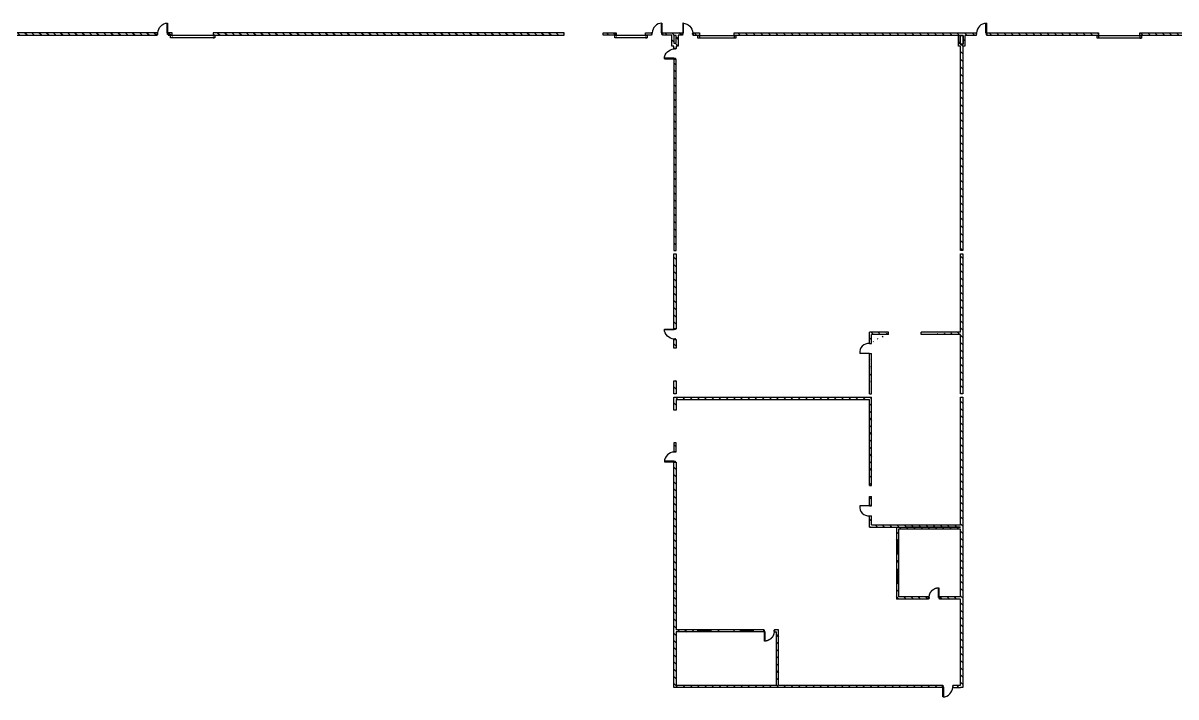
# Model space of a CAD drawing. Header units: inches. Extents: x -233729 to 737493, y -275239 to 196021.
# Drawn here: x -117448 to -9603, y -134559 to -71530 of the extents above; entities that cross this region are included whole.
import ezdxf

# ---------------------------------------------------------------- set-up
doc = ezdxf.new("R2010")
doc.units = ezdxf.units.IN
doc.header["$MEASUREMENT"] = 0
doc.linetypes.add('HIDDEN', pattern=[0.3, 0.2, -0.1])
doc.layers.add('_FL_FAC_WALLS', color=252, linetype='Continuous')
pattern_1 = [(135, (830121.37, -1192416.37), (-336.7596, -336.7596), [])]
pattern_2 = [(135, (830121.37, -942416.37), (-336.7596, -336.7596), [])]

# ---------------------------------------------------------------- blocks, each defined once
blk = doc.blocks.new('*U155')
at = {"color": 0}
for points in [[(1165, 896), (1165, 845), (250, 845), (250, 896)], [(1216, 896), (1165, 896), (1165, 947), (1317, 947), (1317, 896), (1279, 896), (1279, 880), (1216, 880)], [(1216, -19), (1165, -19), (1165, -69), (1317, -69), (1317, -19), (1279, -19), (1279, -3), (1216, -3)]]:
    blk.add_lwpolyline(points, close=True, dxfattribs=at)
blk.add_arc((1201, 932), 951, 182.19014, 267.80986, dxfattribs=at)
blk = doc.blocks.new('*U143')
at = {"color": 0}
for points in [[(1266, 896), (1317, 896), (1317, 947), (1165, 947), (1165, 896), (1203, 896), (1203, 880), (1266, 880)], [(1317, -19), (1317, 32), (2232, 32), (2232, -19)], [(1266, -19), (1317, -19), (1317, -69), (1165, -69), (1165, -19), (1203, -19), (1203, -3), (1266, -3)]]:
    blk.add_lwpolyline(points, close=True, dxfattribs=at)
blk.add_arc((1281, -55), 951, 2.19014, 87.80986, dxfattribs=at)
blk = doc.blocks.new('*U156')
at = {"color": 0}
for points in [[(1266, 896), (1317, 896), (1317, 947), (1165, 947), (1165, 896), (1203, 896), (1203, 880), (1266, 880)], [(1317, 896), (1317, 845), (2232, 845), (2232, 896)], [(1266, -19), (1317, -19), (1317, -69), (1165, -69), (1165, -19), (1203, -19), (1203, -3), (1266, -3)]]:
    blk.add_lwpolyline(points, close=True, dxfattribs=at)
blk.add_arc((1281, 932), 951, 272.19014, 357.80986, dxfattribs=at)
blk = doc.blocks.new('*U160')
at = {"color": 0}
for points in [[(1165, 896), (1165, 845), (250, 845), (250, 896)], [(1216, 896), (1165, 896), (1165, 947), (1317, 947), (1317, 896), (1279, 896), (1279, 880), (1216, 880)], [(1216, -19), (1165, -19), (1165, -69), (1317, -69), (1317, -19), (1279, -19), (1279, -3), (1216, -3)]]:
    blk.add_lwpolyline(points, close=True, dxfattribs=at)
blk.add_arc((1201, 932), 951, 182.19014, 267.80986, dxfattribs=at)
blk = doc.blocks.new('*U165')
at = {"color": 0}
for points in [[(1266, 896), (1317, 896), (1317, 947), (1165, 947), (1165, 896), (1203, 896), (1203, 880), (1266, 880)], [(1317, 896), (1317, 845), (2232, 845), (2232, 896)], [(1266, -19), (1317, -19), (1317, -69), (1165, -69), (1165, -19), (1203, -19), (1203, -3), (1266, -3)]]:
    blk.add_lwpolyline(points, close=True, dxfattribs=at)
blk.add_arc((1281, 932), 951, 272.19014, 357.80986, dxfattribs=at)
blk = doc.blocks.new('FL_Building')
at = {"transparency": 33554687}
h = blk.add_hatch(dxfattribs=at)
h.set_pattern_fill('ANSI31', color=253, scale=150, angle=90)
h.set_pattern_definition(pattern_2)
h.paths.add_polyline_path([(1783022, -156724), (1783022, -156956), (1783398, -156956), (1783398, -156724)])
h.paths.add_polyline_path([(1760296, -156724), (1760296, -156956), (1782006, -156956), (1782006, -156724)])
h.paths.add_polyline_path([(1756497, -156968), (1756497, -156736), (1755330, -156724), (1755330, -166827), (1755597, -166827), (1755597, -156956)])
h = blk.add_hatch(dxfattribs=at)
h.set_pattern_fill('ANSI31', color=253, scale=150, angle=90)
h.set_pattern_definition(pattern_1)
h.paths.add_polyline_path([(1787248, -156724), (1787248, -156956), (1820072, -156956), (1820072, -156724)])
h = blk.add_hatch(dxfattribs=at)
h.set_pattern_fill('ANSI31', color=253, scale=150, angle=90)
h.set_pattern_definition(pattern_1)
h.paths.add_polyline_path([(1823729, -156724), (1823729, -156956), (1824948, -156956), (1824948, -156724)])
h = blk.add_hatch(dxfattribs=at)
h.set_pattern_fill('ANSI31', color=253, scale=150, angle=90)
h.set_pattern_definition([(135, (827375.43, -940396.6), (-336.7596, -336.7596), [])])
h.paths.add_polyline_path([(1830533, -157972), (1830533, -158176), (1830336, -158176), (1830336, -157972), (1830130, -157972), (1830130, -156956), (1829266, -156956), (1829266, -156724), (1830326, -156724), (1830542, -156724), (1831131, -156724), (1831131, -156956), (1830739, -156956), (1830739, -157972)])
h.paths.add_polyline_path([(1830542, -157701), (1830326, -157701), (1830326, -156966), (1830542, -156966)], flags=16)
h = blk.add_hatch(dxfattribs=at)
h.set_pattern_fill('ANSI31', color=253, scale=150, angle=90)
h.set_pattern_definition([(135, (830121.37, -942425.8), (-336.7596, -336.7596), [])])
h.paths.add_polyline_path([(1832147, -156724), (1832735, -156724), (1832735, -156966), (1832147, -156966)])
h = blk.add_hatch(dxfattribs=at)
h.set_pattern_fill('ANSI31', color=253, scale=4000, angle=90)
h.paths.add_polyline_path([(1857562, -156966), (1858596, -156966), (1858596, -156724), (1835968, -156724), (1835968, -156966), (1856958, -156966), (1856958, -157972), (1857158, -157972), (1857158, -177077), (1857355, -177077), (1857355, -157972), (1857562, -157972)])
h.paths.add_polyline_path([(1857392, -157769), (1857128, -157769), (1857128, -156966), (1857392, -156966)], flags=16)
h = blk.add_hatch(dxfattribs=at)
h.set_pattern_fill('ANSI31', color=253, scale=150, angle=90)
h.set_pattern_definition([(135, (830121.37, -942425.8), (-336.7596, -336.7596), [])])
h.paths.add_polyline_path([(1859612, -156724), (1870067, -156724), (1870067, -156966), (1859612, -156966)])
h = blk.add_hatch(dxfattribs=at)
h.set_pattern_fill('ANSI31', color=253, scale=150, angle=90)
h.set_pattern_definition([(135, (830121.37, -942425.77), (-336.7596, -336.7596), [])])
h.paths.add_polyline_path([(1873917, -156724), (1890302, -156724), (1890302, -156966), (1873917, -156966)])
h = blk.add_hatch(dxfattribs=at)
h.set_pattern_fill('ANSI31', color=253, scale=150, angle=90)
h.set_pattern_definition(pattern_2)
h.paths.add_polyline_path([(1830336, -177077), (1830533, -177077), (1830533, -159192), (1830336, -159192)])
h = blk.add_hatch(dxfattribs=at)
h.set_pattern_fill('ANSI31', color=253, scale=150, angle=90)
h.set_pattern_definition(pattern_2)
h.paths.add_polyline_path([(1830336, -177392), (1830533, -177392), (1830533, -184397), (1830336, -184397)])
h = blk.add_hatch(dxfattribs=at)
h.set_pattern_fill('ANSI31', color=253, scale=150, angle=90)
h.set_pattern_definition(pattern_2)
edge = h.paths.add_edge_path()
edge.add_line((1857158, -184926), (1853462, -184926))
edge.add_line((1857158, -184723), (1853462, -184723))
edge.add_line((1857158, -184723), (1857158, -177392))
edge.add_line((1857158, -177392), (1857355, -177392))
edge.add_line((1857355, -177392), (1857355, -190488))
edge.add_line((1857355, -190488), (1857158, -190488))
edge.add_line((1857158, -190488), (1857158, -184926))
h = blk.add_hatch(dxfattribs=at)
h.set_pattern_fill('ANSI31', color=253, scale=150, angle=90)
h.set_pattern_definition(pattern_2)
h.paths.add_polyline_path([(1830336, -185413), (1830533, -185413), (1830533, -186226), (1830336, -186226)])
h = blk.add_hatch(dxfattribs=at)
h.set_pattern_fill('ANSI31', color=253, scale=150, angle=90)
h.set_pattern_definition(pattern_2)
edge = h.paths.add_edge_path()
edge.add_line((1848824, -185790), (1848824, -184926))
edge.add_line((1850414, -184723), (1848621, -184723))
edge.add_line((1848621, -185790), (1848621, -184723))
edge.add_line((1850414, -184926), (1848824, -184926))
edge.add_line((1850414, -184926), (1850414, -184723))
edge.add_line((1848621, -185790), (1848824, -185790))
h = blk.add_hatch(dxfattribs=at)
h.set_pattern_fill('ANSI31', color=253, scale=150, angle=90)
h.set_pattern_definition(pattern_2)
edge = h.paths.add_edge_path()
edge.add_line((1848621, -190488), (1848621, -186704))
edge.add_line((1848824, -190488), (1848824, -186704))
h = blk.add_hatch(dxfattribs=at)
h.set_pattern_fill('ANSI31', color=253, scale=150, angle=90)
h.set_pattern_definition(pattern_2)
h.paths.add_polyline_path([(1830336, -189274), (1830533, -189274), (1830533, -190488), (1830336, -190488)])
h = blk.add_hatch(dxfattribs=at)
h.set_pattern_fill('ANSI31', color=253, scale=150, angle=90)
h.set_pattern_definition(pattern_1)
h.paths.add_polyline_path([(1857355, -217946), (1857355, -190804), (1857158, -190804), (1857158, -202748), (1848824, -202748), (1848824, -201884), (1848621, -201884), (1848621, -202951), (1851157, -202951), (1851157, -204273), (1851350, -204273), (1851350, -203145), (1857158, -203145), (1857158, -209486), (1855195, -209486), (1855180, -209501), (1855180, -209680), (1857158, -209680), (1857158, -217743), (1856422, -217743), (1856422, -217946), (1857158, -217946)])
h.paths.add_polyline_path([(1854164, -209680), (1854164, -209501), (1854149, -209486), (1851350, -209486), (1851350, -208144), (1851157, -208144), (1851157, -209680)], flags=17)
h.paths.add_polyline_path([(1840128, -212557), (1839760, -212557), (1839760, -212751), (1839934, -212751), (1839934, -217749), (1830533, -217749), (1830533, -212751), (1832578, -212751), (1832578, -212557), (1830533, -212557), (1830533, -196894), (1830336, -196894), (1830336, -217946), (1830533, -217946), (1855507, -217946), (1855507, -217749), (1840128, -217749)])
h.paths.add_polyline_path([(1830533, -191007), (1848621, -191007), (1848621, -199048), (1848824, -199048), (1848824, -190804), (1830401, -190804), (1830336, -190804), (1830336, -192017), (1830533, -192017)])
h.paths.add_polyline_path([(1848824, -200106), (1848621, -200106), (1848621, -200970), (1848824, -200970)], flags=17)
h = blk.add_hatch(dxfattribs=at)
h.set_pattern_fill('ANSI31', color=253, scale=150, angle=90)
h.set_pattern_definition(pattern_2)
h.paths.add_polyline_path([(1830336, -195878), (1830533, -195878), (1830533, -195065), (1830336, -195065)])
for p, q in [((1782006, -156724), (1782006, -156956)), ((1783022, -156724), (1783022, -156956))]:
    blk.add_line(p, q)
at = {"color": 0}
for p, q in [((1848621, -185790), (1848621, -184723)), ((1848621, -185790), (1848621, -184723)), ((1850414, -184723), (1848621, -184723)), ((1848621, -185790), (1848621, -184723)), ((1848824, -185790), (1848824, -184926)), ((1848824, -185790), (1848824, -184926)), ((1850414, -184926), (1848824, -184926)), ((1848824, -185790), (1848824, -184926)), ((1850414, -184926), (1850414, -184723)), ((1850414, -184926), (1850414, -184723)), ((1850414, -184926), (1850414, -184723)), ((1853462, -184926), (1853462, -184723)), ((1853462, -184926), (1853462, -184723)), ((1853462, -184926), (1853462, -184723)), ((1857158, -184723), (1853462, -184723)), ((1857158, -184926), (1853462, -184926)), ((1848621, -185790), (1848824, -185790)), ((1848621, -185790), (1848824, -185790)), ((1848621, -185790), (1848824, -185790)), ((1848621, -186704), (1847715, -186704)), ((1848621, -186704), (1847715, -186704)), ((1848621, -186704), (1847715, -186704)), ((1848621, -190488), (1848621, -186704)), ((1848621, -186704), (1848824, -186704)), ((1848621, -186704), (1848824, -186704)), ((1848621, -186704), (1848824, -186704)), ((1848824, -190488), (1848824, -186704)), ((1830401, -190804), (1848824, -190804)), ((1848621, -190488), (1848824, -190488)), ((1848824, -199048), (1848824, -190804)), ((1830533, -191007), (1848621, -191007)), ((1848621, -199048), (1848621, -191007)), ((1848621, -199048), (1848824, -199048)), ((1848621, -199048), (1848824, -199048)), ((1848621, -199048), (1848824, -199048)), ((1848621, -200106), (1848824, -200106)), ((1848621, -200970), (1848621, -200106)), ((1848621, -200106), (1848824, -200106)), ((1848621, -200970), (1848621, -200106)), ((1848621, -200106), (1848824, -200106)), ((1848621, -200970), (1848621, -200106)), ((1848824, -200970), (1848824, -200106)), ((1848824, -200970), (1848824, -200106)), ((1848824, -200970), (1848824, -200106)), ((1848621, -200970), (1847715, -200970)), ((1848621, -200970), (1847715, -200970)), ((1848621, -200970), (1847715, -200970)), ((1848621, -200970), (1848824, -200970)), ((1848621, -200970), (1848824, -200970)), ((1848621, -200970), (1848824, -200970)), ((1848621, -202951), (1848621, -201884)), ((1848621, -201884), (1848824, -201884)), ((1848621, -202951), (1848621, -201884)), ((1848621, -201884), (1848824, -201884)), ((1848621, -202951), (1848621, -201884)), ((1848621, -201884), (1848824, -201884)), ((1848824, -202748), (1848824, -201884)), ((1848824, -202748), (1848824, -201884)), ((1848824, -202748), (1848824, -201884)), ((1848824, -202748), (1857158, -202748)), ((1848824, -202748), (1857158, -202748)), ((1848824, -202748), (1857158, -202748)), ((1848621, -202951), (1857158, -202951)), ((1848621, -202951), (1857158, -202951)), ((1848621, -202951), (1857158, -202951)), ((1851157, -202951), (1851157, -209680)), ((1851350, -203145), (1851350, -209486)), ((1857158, -203145), (1851350, -203145)), ((1857158, -202951), (1851987, -202951)), ((1851350, -204273), (1851157, -204273)), ((1851203, -204324), (1851203, -204273)), ((1851203, -205492), (1851203, -204273)), ((1851304, -204324), (1851203, -204324)), ((1851253, -205442), (1851253, -204324)), ((1851304, -204273), (1851304, -204324)), ((1851304, -204273), (1851304, -205492)), ((1851350, -205492), (1851350, -204273)), ((1851350, -205492), (1851157, -205492)), ((1851203, -205442), (1851304, -205442)), ((1851203, -205492), (1851203, -205442)), ((1851304, -205492), (1851203, -205492)), ((1851304, -205442), (1851304, -205492)), ((1851350, -205492), (1851350, -206102)), ((1851350, -206102), (1851157, -206102)), ((1851157, -206214), (1851350, -206214)), ((1851157, -206214), (1851157, -206925)), ((1851157, -206924), (1851157, -206925)), ((1851157, -206925), (1851157, -208144)), ((1851350, -206925), (1851157, -206925)), ((1851304, -206214), (1851203, -206214)), ((1851203, -208144), (1851203, -206925)), ((1851203, -206925), (1851304, -206925)), ((1851203, -206976), (1851203, -206925)), ((1851304, -206976), (1851203, -206976)), ((1851253, -208094), (1851253, -206976)), ((1851304, -206925), (1851304, -208144)), ((1851304, -206925), (1851304, -206976)), ((1851344, -206214), (1851350, -206220)), ((1851350, -206214), (1851350, -206925)), ((1851350, -208144), (1851350, -206925)), ((1851203, -208094), (1851304, -208094)), ((1851203, -208144), (1851203, -208094)), ((1851304, -208094), (1851304, -208144)), ((1851350, -208144), (1851157, -208144)), ((1851304, -208144), (1851203, -208144)), ((1855084, -209532), (1855084, -208619)), ((1855129, -208618), (1855129, -209532)), ((1854164, -209680), (1851157, -209680)), ((1854164, -209486), (1851350, -209486)), ((1854164, -209501), (1854149, -209486)), ((1854164, -209486), (1854164, -209680)), ((1854214, -209532), (1854164, -209532)), ((1854164, -209532), (1854214, -209532)), ((1854164, -209634), (1854164, -209532)), ((1854164, -209634), (1854214, -209634)), ((1854214, -209634), (1854164, -209634)), ((1854214, -209634), (1854214, -209532)), ((1854214, -209532), (1854214, -209634)), ((1855129, -209532), (1855084, -209532)), ((1855180, -209532), (1855129, -209532)), ((1855129, -209532), (1855129, -209634)), ((1855129, -209634), (1855180, -209634)), ((1857158, -209486), (1855180, -209486)), ((1857158, -209486), (1855180, -209486)), ((1855180, -209501), (1855195, -209486)), ((1855180, -209486), (1855180, -209680)), ((1855180, -209634), (1855180, -209532)), ((1857158, -209680), (1855180, -209680)), ((1838744, -212557), (1830533, -212557)), ((1838744, -212751), (1830533, -212751)), ((1832578, -212751), (1832578, -212557)), ((1832578, -212603), (1833798, -212603)), ((1832578, -212603), (1832629, -212603)), ((1832578, -212705), (1832578, -212603)), ((1833798, -212705), (1832578, -212705)), ((1832629, -212705), (1832578, -212705)), ((1832629, -212603), (1832629, -212705)), ((1832629, -212654), (1833747, -212654)), ((1833747, -212603), (1833798, -212603)), ((1833747, -212705), (1833747, -212603)), ((1833798, -212705), (1833747, -212705)), ((1833798, -212751), (1833798, -212557)), ((1833798, -212603), (1833798, -212705)), ((1834509, -212745), (1834503, -212751)), ((1834509, -212557), (1834509, -212751)), ((1834509, -212705), (1834509, -212603)), ((1835961, -212751), (1835961, -212557)), ((1836571, -212751), (1836571, -212557)), ((1836571, -212603), (1836621, -212603)), ((1836571, -212705), (1836571, -212603)), ((1836571, -212603), (1837790, -212603)), ((1836621, -212705), (1836571, -212705)), ((1837790, -212705), (1836571, -212705)), ((1836621, -212603), (1836621, -212705)), ((1836621, -212654), (1837739, -212654)), ((1837739, -212603), (1837790, -212603)), ((1837739, -212705), (1837739, -212603)), ((1837790, -212705), (1837739, -212705)), ((1837790, -212751), (1837790, -212557)), ((1838744, -212751), (1838744, -212557)), ((1838744, -212603), (1838744, -212705)), ((1838795, -212603), (1838744, -212603)), ((1838744, -212705), (1838795, -212705)), ((1838795, -212705), (1838795, -212603)), ((1838795, -212705), (1838840, -212705)), ((1838795, -213619), (1838795, -212705)), ((1838840, -212705), (1838840, -213618)), ((1839710, -212603), (1839710, -212705)), ((1839760, -212603), (1839710, -212603)), ((1839710, -212603), (1839760, -212603)), ((1839710, -212705), (1839710, -212603)), ((1839710, -212705), (1839760, -212705)), ((1839760, -212705), (1839710, -212705)), ((1840128, -212557), (1839760, -212557)), ((1839760, -212751), (1839760, -212557)), ((1839760, -212603), (1839760, -212705)), ((1839760, -212751), (1839934, -212751)), ((1839934, -217749), (1839934, -212751)), ((1840128, -217749), (1840128, -212557)), ((1856473, -217946), (1856473, -217743)), ((1856473, -217946), (1856473, -217743)), ((1856473, -217743), (1857158, -217743)), ((1856473, -217946), (1856473, -217743)), ((1856473, -217946), (1857158, -217946))]:
    blk.add_line(p, q, dxfattribs=at)
for points in [[(1782006, -156724), (1760307, -156724), (1760307, -156956)], [(1760457, -156956), (1782006, -156956)], [(1783022, -156956), (1783398, -156956), (1783398, -156724), (1783022, -156724)], [(1856958, -157972), (1856958, -156966), (1835968, -156966), (1835968, -156724), (1858596, -156724), (1858596, -156966), (1857562, -156966), (1857562, -157972), (1857355, -157972), (1857355, -177077), (1857158, -177077), (1857158, -157972), (1856958, -157972)], [(1857158, -184723), (1857158, -177392), (1857355, -177392), (1857355, -190488), (1857158, -190488), (1857158, -184926)], [(1830533, -191007), (1830533, -192017), (1830336, -192017), (1830336, -190804), (1830533, -190804)], [(1857158, -202748), (1857158, -190804), (1857355, -190804), (1857355, -217946), (1857158, -217946)], [(1830533, -217946), (1830336, -217946), (1830336, -196894), (1830533, -196894), (1830533, -212557)], [(1857158, -209486), (1857158, -203145)], [(1857158, -217743), (1857158, -209680)], [(1830533, -212751), (1830533, -217749)], [(1830533, -217749), (1839934, -217749)], [(1840128, -217749), (1855457, -217749), (1855457, -217946), (1830533, -217946)]]:
    blk.add_lwpolyline(points, dxfattribs=at)
for points in [[(1783246, -156956), (1787401, -156956), (1787401, -157204), (1783246, -157204)], [(1787248, -156956), (1820072, -156956), (1820072, -156724), (1787248, -156724)], [(1823729, -156724), (1824948, -156724), (1824948, -156956), (1823729, -156956)], [(1824796, -156956), (1827844, -156956), (1827844, -157204), (1824796, -157204)], [(1827691, -156724), (1828250, -156724), (1828250, -156956), (1827691, -156956)], [(1830326, -156724), (1830542, -156724), (1831131, -156724), (1831131, -156956), (1830739, -156956), (1830739, -157972), (1830533, -157972), (1830533, -158176), (1830336, -158176), (1830336, -157972), (1830130, -157972), (1830130, -156956), (1829266, -156956), (1829266, -156724)], [(1830542, -156966), (1830326, -156966), (1830326, -157701), (1830542, -157701)], [(1832147, -156724), (1832735, -156724), (1832735, -156966), (1832147, -156966)], [(1832582, -156966), (1836121, -156966), (1836121, -157213), (1832582, -157213)], [(1857392, -156966), (1857128, -156966)], [(1857128, -157769), (1857128, -156966)], [(1857392, -157769), (1857392, -156966)], [(1859612, -156724), (1870067, -156724), (1870067, -156966), (1859612, -156966)], [(1869914, -156966), (1874069, -156966), (1874069, -157213), (1869914, -157213)], [(1873917, -156724), (1890302, -156724), (1890302, -156966), (1873917, -156966)], [(1857128, -157769), (1857392, -157769)], [(1830336, -177077), (1830533, -177077), (1830533, -159192), (1830336, -159192)], [(1830336, -177392), (1830533, -177392), (1830533, -184397), (1830336, -184397)], [(1830336, -185413), (1830533, -185413), (1830533, -186226), (1830336, -186226)], [(1830336, -189274), (1830533, -189274), (1830533, -190488), (1830336, -190488)], [(1830336, -195878), (1830533, -195878), (1830533, -195065), (1830336, -195065)]]:
    blk.add_lwpolyline(points, close=True, dxfattribs=at)
at = {"color": 0, "linetype": 'HIDDEN'}
for points in [[(1783398, -157204), (1783246, -157204), (1783246, -156956), (1783398, -156956)], [(1787248, -157204), (1787401, -157204), (1787401, -156956), (1787248, -156956)], [(1824948, -157204), (1824796, -157204), (1824796, -156956), (1824948, -156956)], [(1827691, -157204), (1827844, -157204), (1827844, -156956), (1827691, -156956)], [(1832735, -157213), (1832582, -157213), (1832582, -156966), (1832735, -156966)], [(1835968, -157213), (1836121, -157213), (1836121, -156966), (1835968, -156966)], [(1870067, -157213), (1869914, -157213), (1869914, -156966), (1870067, -156966)], [(1873917, -157213), (1874069, -157213), (1874069, -156966), (1873917, -156966)]]:
    blk.add_lwpolyline(points, close=True, dxfattribs=at)
at = {"color": 0}
for points in [[(1854214, -209533, 0), (1854214, -209521, 0), (1854214, -209510, 0), (1854215, -209499, 0), (1854215, -209488, 0), (1854216, -209477, 0), (1854217, -209465, 0), (1854218, -209454, 0), (1854219, -209443, 0), (1854220, -209432, 0), (1854221, -209421, 0), (1854223, -209410, 0), (1854224, -209398, 0), (1854226, -209387, 0), (1854228, -209376, 0), (1854230, -209365, 0), (1854232, -209354, 0), (1854234, -209343, 0), (1854236, -209332, 0), (1854239, -209321, 0), (1854242, -209310, 0), (1854244, -209300, 0), (1854247, -209289, 0), (1854250, -209278, 0), (1854254, -209267, 0), (1854257, -209256, 0), (1854260, -209246, 0), (1854264, -209235, 0), (1854268, -209225, 0), (1854271, -209214, 0), (1854275, -209204, 0), (1854280, -209193, 0), (1854284, -209183, 0), (1854288, -209172, 0), (1854293, -209162, 0), (1854297, -209152, 0), (1854302, -209142, 0), (1854307, -209132, 0), (1854312, -209121, 0), (1854317, -209111, 0), (1854322, -209102, 0), (1854328, -209092, 0), (1854333, -209082, 0), (1854339, -209072, 0), (1854344, -209063, 0), (1854350, -209053, 0), (1854356, -209043, 0), (1854362, -209034, 0), (1854368, -209025, 0), (1854375, -209015, 0), (1854381, -209006, 0), (1854388, -208997, 0), (1854394, -208988, 0), (1854401, -208979, 0), (1854408, -208970, 0), (1854415, -208961, 0), (1854422, -208953, 0), (1854429, -208944, 0), (1854436, -208935, 0), (1854444, -208927, 0), (1854451, -208919, 0), (1854459, -208910, 0), (1854466, -208902, 0), (1854474, -208894, 0), (1854482, -208886, 0), (1854490, -208878, 0), (1854498, -208870, 0), (1854506, -208863, 0), (1854515, -208855, 0), (1854523, -208848, 0), (1854531, -208840, 0), (1854540, -208833, 0), (1854548, -208826, 0), (1854557, -208819, 0), (1854566, -208812, 0), (1854575, -208805, 0), (1854584, -208798, 0), (1854593, -208792, 0), (1854602, -208785, 0), (1854611, -208779, 0), (1854621, -208772, 0), (1854630, -208766, 0), (1854639, -208760, 0), (1854649, -208754, 0), (1854658, -208748, 0), (1854668, -208743, 0), (1854678, -208737, 0), (1854688, -208732, 0), (1854698, -208726, 0), (1854707, -208721, 0), (1854717, -208716, 0), (1854728, -208711, 0), (1854738, -208706, 0), (1854748, -208701, 0), (1854758, -208697, 0), (1854768, -208692, 0), (1854779, -208688, 0), (1854789, -208684, 0), (1854799, -208679, 0), (1854810, -208676, 0), (1854821, -208672, 0), (1854831, -208668, 0), (1854842, -208664, 0), (1854852, -208661, 0), (1854863, -208658, 0), (1854874, -208654, 0), (1854885, -208651, 0), (1854896, -208648, 0), (1854906, -208646, 0), (1854917, -208643, 0), (1854928, -208640, 0), (1854939, -208638, 0), (1854950, -208636, 0), (1854961, -208634, 0), (1854972, -208632, 0), (1854983, -208630, 0), (1854994, -208628, 0), (1855006, -208627, 0), (1855017, -208625, 0), (1855028, -208624, 0), (1855039, -208623, 0), (1855050, -208622, 0), (1855061, -208621, 0), (1855073, -208620, 0), (1855084, -208619, 0), (1855095, -208619, 0), (1855106, -208618, 0), (1855117, -208618, 0), (1855129, -208618, 0)], [(1839710, -212705, 0), (1839710, -212717, 0), (1839710, -212728, 0), (1839709, -212739, 0), (1839709, -212750, 0), (1839708, -212761, 0), (1839707, -212773, 0), (1839706, -212784, 0), (1839705, -212795, 0), (1839704, -212806, 0), (1839703, -212817, 0), (1839701, -212828, 0), (1839700, -212840, 0), (1839698, -212851, 0), (1839696, -212862, 0), (1839694, -212873, 0), (1839692, -212884, 0), (1839690, -212895, 0), (1839688, -212906, 0), (1839685, -212917, 0), (1839682, -212928, 0), (1839680, -212938, 0), (1839677, -212949, 0), (1839674, -212960, 0), (1839670, -212971, 0), (1839667, -212982, 0), (1839664, -212992, 0), (1839660, -213003, 0), (1839656, -213013, 0), (1839653, -213024, 0), (1839649, -213034, 0), (1839644, -213045, 0), (1839640, -213055, 0), (1839636, -213066, 0), (1839631, -213076, 0), (1839627, -213086, 0), (1839622, -213096, 0), (1839617, -213106, 0), (1839612, -213117, 0), (1839607, -213127, 0), (1839602, -213136, 0), (1839596, -213146, 0), (1839591, -213156, 0), (1839585, -213166, 0), (1839580, -213175, 0), (1839574, -213185, 0), (1839568, -213195, 0), (1839562, -213204, 0), (1839556, -213213, 0), (1839549, -213223, 0), (1839543, -213232, 0), (1839536, -213241, 0), (1839530, -213250, 0), (1839523, -213259, 0), (1839516, -213268, 0), (1839509, -213277, 0), (1839502, -213285, 0), (1839495, -213294, 0), (1839488, -213303, 0), (1839480, -213311, 0), (1839473, -213319, 0), (1839465, -213328, 0), (1839458, -213336, 0), (1839450, -213344, 0), (1839442, -213352, 0), (1839434, -213360, 0), (1839426, -213368, 0), (1839418, -213375, 0), (1839409, -213383, 0), (1839401, -213390, 0), (1839393, -213398, 0), (1839384, -213405, 0), (1839376, -213412, 0), (1839367, -213419, 0), (1839358, -213426, 0), (1839349, -213433, 0), (1839340, -213440, 0), (1839331, -213446, 0), (1839322, -213453, 0), (1839313, -213459, 0), (1839303, -213466, 0), (1839294, -213472, 0), (1839285, -213478, 0), (1839275, -213484, 0), (1839266, -213490, 0), (1839256, -213495, 0), (1839246, -213501, 0), (1839236, -213506, 0), (1839226, -213512, 0), (1839217, -213517, 0), (1839207, -213522, 0), (1839196, -213527, 0), (1839186, -213532, 0), (1839176, -213537, 0), (1839166, -213541, 0), (1839156, -213546, 0), (1839145, -213550, 0), (1839135, -213554, 0), (1839125, -213559, 0), (1839114, -213562, 0), (1839103, -213566, 0), (1839093, -213570, 0), (1839082, -213574, 0), (1839072, -213577, 0), (1839061, -213580, 0), (1839050, -213584, 0), (1839039, -213587, 0), (1839028, -213590, 0), (1839018, -213592, 0), (1839007, -213595, 0), (1838996, -213598, 0), (1838985, -213600, 0), (1838974, -213602, 0), (1838963, -213604, 0), (1838952, -213606, 0), (1838941, -213608, 0), (1838930, -213610, 0), (1838918, -213611, 0), (1838907, -213613, 0), (1838896, -213614, 0), (1838885, -213615, 0), (1838874, -213616, 0), (1838863, -213617, 0), (1838851, -213618, 0), (1838840, -213619, 0), (1838829, -213619, 0), (1838818, -213620, 0), (1838807, -213620, 0), (1838795, -213620, 0)]]:
    blk.add_polyline3d(points, dxfattribs=at)
for centre, start, end in [((1848528, -186604), 83.46478, 187.05001), ((1848528, -186604), 83.46478, 187.05001), ((1848528, -186604), 83.46478, 187.05001), ((1848528, -201071), 172.94999, 276.53522), ((1848528, -201071), 172.94999, 276.53522), ((1848528, -201071), 172.94999, 276.53522)]:
    blk.add_arc(centre, 819, start, end, dxfattribs=at)
for name, p, xscale, rotation in [('*U165', (1782075, -158041), -1, 270), ('*U155', (1832077, -155572), -1.000000000000027, 90)]:
    blk.add_blockref(name, p, dxfattribs=dict(at, xscale=xscale, rotation=rotation))
for name, p, rotation in [('*U155', (1828319, -155563), 270), ('*U155', (1858666, -155572), 270), ('*U156', (1831675, -195948), 180), ('*U160', (1856403, -219089), 90)]:
    blk.add_blockref(name, p, dxfattribs=dict(at, rotation=rotation))
at = {"color": 0, "xscale": -0.9999999999999996}
for name, p in [('*U143', (1831675, -159122)), ('*U156', (1831675, -185344))]:
    blk.add_blockref(name, p, dxfattribs=at)
blk = doc.blocks.new('A$C667968a6')
at = {"layer": '_FL_FAC_WALLS', "linetype": 'Continuous', "lineweight": -3}
blk.add_blockref('FL_Building', (-2249814, 156686), dxfattribs=at)

msp = doc.modelspace()

# ---------------------------------------------------------------- block references
msp.add_blockref('A$C667968a6', (362913.6874, -72406.61113, -162219.4368))

doc.saveas('drawing.dxf')
